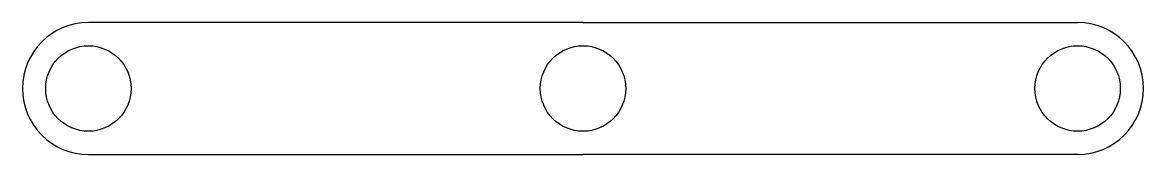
# Model space of a CAD drawing. Header units: millimetres. Extents: x -10 to 160, y 0 to 20.
import ezdxf

# ---------------------------------------------------------------- set-up
doc = ezdxf.new("R2010")
doc.units = ezdxf.units.MM
doc.layers.get('0').update_dxf_attribs({"linetype": 'CONTINUOUS'})

msp = doc.modelspace()

# ---------------------------------------------------------------- linework, layer by layer
for p, q in [((75, 20), (0, 20)), ((75, 20), (150, 20)), ((0, 0), (75, 0)), ((150, 0), (75, 0))]:
    msp.add_line(p, q)
for centre in [(0, 10), (75, 10), (150, 10)]:
    msp.add_circle(centre, 6.47)
for centre, start, end in [((0, 10), 90, 270), ((150, 10), -90, 90)]:
    msp.add_arc(centre, 10, start, end)

doc.saveas('drawing.dxf')
